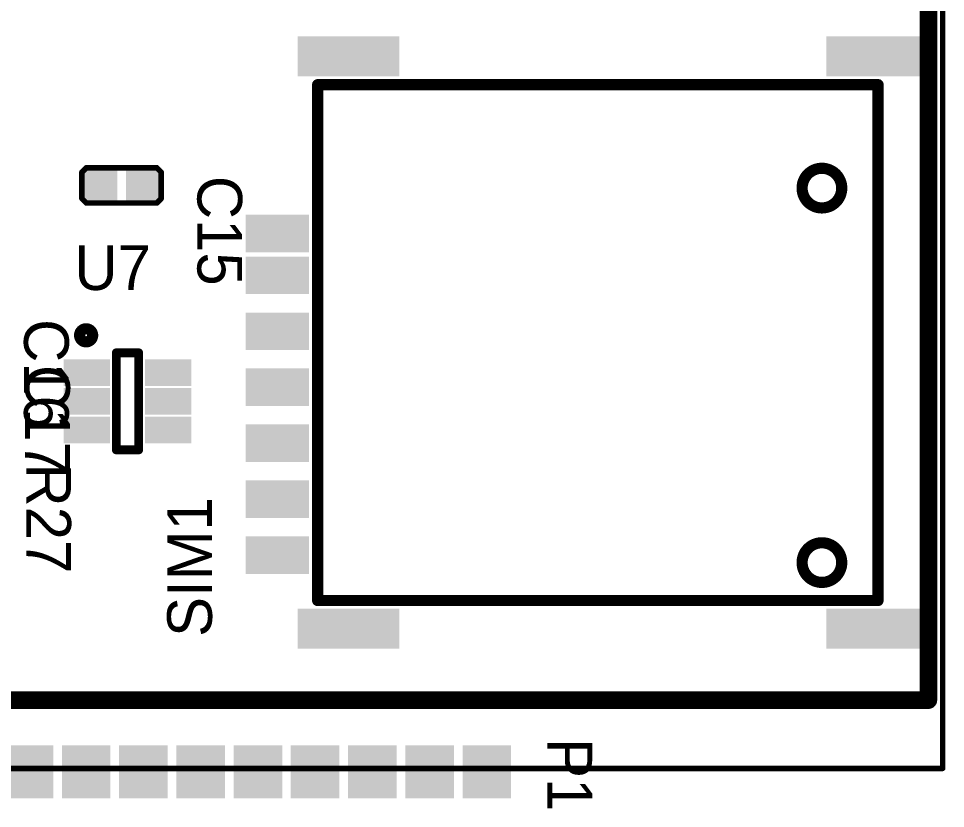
# Model space of a CAD drawing. Extents: x 2.68 to 4.92, y 2.73 to 4.69.
# Drawn here: x 4.018 to 4.846, y 2.732 to 3.438 of the extents above; entities that cross this region are included whole.
import ezdxf

# ---------------------------------------------------------------- set-up
doc = ezdxf.new("R2010")
doc.units = 0
doc.layers.get('0').update_dxf_attribs({"linetype": 'CONTINUOUS'})
for name, color, linetype in [('BOTTOMLAYER', 5, 'CONTINUOUS'), ('BOTTOMSOLDER', 6, 'CONTINUOUS'), ('MECHANICAL1', 6, 'CONTINUOUS'), ('MULTILAYER', 9, 'CONTINUOUS'), ('TOPLAYER', 1, 'CONTINUOUS'), ('TOPOVERLAY', 2, 'CONTINUOUS'), ('TOPPASTE', 8, 'CONTINUOUS'), ('TOPSOLDER', 216, 'CONTINUOUS')]:
    doc.layers.add(name, color=color, linetype=linetype)

# ---------------------------------------------------------------- blocks, each defined once
blk = doc.blocks.new('0402C_18')
at = {"layer": 'TOPLAYER'}
for points in [[(-0.01181, -0.01181), (0.01181, -0.01181), (-0.01181, 0.01181), (0.01181, 0.01181)], [(0.02756, -0.01181), (0.05118, -0.01181), (0.02756, 0.01181), (0.05118, 0.01181)]]:
    blk.add_solid(points, dxfattribs=at)
at = {"layer": 'TOPOVERLAY', "const_width": 0.005}
for points in [[(-0.01575, 0.01181), (-0.01181, 0.01575)], [(-0.01181, 0.01575), (0.05118, 0.01575)], [(0.05118, 0.01575), (0.05512, 0.01181)], [(-0.01575, 0.01181), (-0.01575, 0.01181)], [(-0.01575, -0.01181), (-0.01575, 0.01181)], [(0.05512, 0.01181), (0.05512, 0.01181)], [(0.05512, -0.01181), (0.05512, 0.01181)], [(-0.01575, -0.01181), (-0.01181, -0.01575)], [(-0.01575, -0.01181), (-0.01575, -0.01181)], [(-0.01181, -0.01575), (0.05118, -0.01575)], [(0.05118, -0.01575), (0.05512, -0.01181)], [(0.05118, -0.01575), (0.05118, -0.01575)], [(0.05512, -0.01181), (0.05512, -0.01181)]]:
    blk.add_lwpolyline(points, dxfattribs=at)
at = {"layer": 'TOPOVERLAY', "const_width": 0.0025}
for points in [[(-0.01306, 0.01575, 1), (-0.01056, 0.01575, 1)], [(-0.01306, 0.01575, 1), (-0.01056, 0.01575, 1)], [(0.04993, 0.01575, 1), (0.05243, 0.01575, 1)], [(0.04993, 0.01575, 1), (0.05243, 0.01575, 1)], [(-0.017, 0.01181, 1), (-0.0145, 0.01181, 1)], [(-0.017, 0.01181, 1), (-0.0145, 0.01181, 1)], [(-0.017, 0.01181, 1), (-0.0145, 0.01181, 1)], [(-0.017, 0.01181, 1), (-0.0145, 0.01181, 1)], [(0.05387, 0.01181, 1), (0.05637, 0.01181, 1)], [(0.05387, 0.01181, 1), (0.05637, 0.01181, 1)], [(0.05387, 0.01181, 1), (0.05637, 0.01181, 1)], [(0.05387, 0.01181, 1), (0.05637, 0.01181, 1)], [(-0.017, -0.01181, 1), (-0.0145, -0.01181, 1)], [(-0.017, -0.01181, 1), (-0.0145, -0.01181, 1)], [(-0.017, -0.01181, 1), (-0.0145, -0.01181, 1)], [(-0.017, -0.01181, 1), (-0.0145, -0.01181, 1)], [(-0.01306, -0.01575, 1), (-0.01056, -0.01575, 1)], [(-0.01306, -0.01575, 1), (-0.01056, -0.01575, 1)], [(0.04993, -0.01575, 1), (0.05243, -0.01575, 1)], [(0.04993, -0.01575, 1), (0.05243, -0.01575, 1)], [(0.04993, -0.01575, 1), (0.05243, -0.01575, 1)], [(0.04993, -0.01575, 1), (0.05243, -0.01575, 1)], [(0.05387, -0.01181, 1), (0.05637, -0.01181, 1)], [(0.05387, -0.01181, 1), (0.05637, -0.01181, 1)], [(0.05387, -0.01181, 1), (0.05637, -0.01181, 1)], [(0.05387, -0.01181, 1), (0.05637, -0.01181, 1)]]:
    blk.add_lwpolyline(points, format="xyb", close=True, dxfattribs=at)
at = {"layer": 'TOPPASTE'}
for points in [[(-0.01181, -0.01181), (0.01181, -0.01181), (-0.01181, 0.01181), (0.01181, 0.01181)], [(0.02756, -0.01181), (0.05118, -0.01181), (0.02756, 0.01181), (0.05118, 0.01181)]]:
    blk.add_solid(points, dxfattribs=at)
at = {"layer": 'TOPSOLDER'}
for points in [[(-0.01581, -0.01581), (0.01581, -0.01581), (-0.01581, 0.01581), (0.01581, 0.01581)], [(0.02356, -0.01581), (0.05518, -0.01581), (0.02356, 0.01581), (0.05518, 0.01581)]]:
    blk.add_solid(points, dxfattribs=at)
blk = doc.blocks.new('_____________36')
at = {"layer": 'BOTTOMLAYER'}
for points in [[(0.64764, -0.02269), (0.68307, -0.02269), (0.64764, 0.01668), (0.68307, 0.01668)], [(0.69882, -0.02269), (0.73425, -0.02269), (0.69882, 0.01668), (0.73425, 0.01668)], [(0.75, -0.02269), (0.78543, -0.02269), (0.75, 0.01668), (0.78543, 0.01668)], [(0.80118, -0.02269), (0.83661, -0.02269), (0.80118, 0.01668), (0.83661, 0.01668)], [(0.85236, -0.02269), (0.8878, -0.02269), (0.85236, 0.01668), (0.8878, 0.01668)], [(0.90354, -0.02269), (0.93898, -0.02269), (0.90354, 0.01668), (0.93898, 0.01668)], [(0.95472, -0.02269), (0.99016, -0.02269), (0.95472, 0.01668), (0.99016, 0.01668)], [(1.00591, -0.02269), (1.04134, -0.02269), (1.00591, 0.01668), (1.04134, 0.01668)], [(1.05709, -0.02269), (1.09252, -0.02269), (1.05709, 0.01668), (1.09252, 0.01668)]]:
    blk.add_solid(points, dxfattribs=at)
at = {"layer": 'BOTTOMSOLDER'}
for points in [[(0.64364, -0.02669), (0.68707, -0.02669), (0.64364, 0.02068), (0.68707, 0.02068)], [(0.69482, -0.02669), (0.73825, -0.02669), (0.69482, 0.02068), (0.73825, 0.02068)], [(0.746, -0.02669), (0.78943, -0.02669), (0.746, 0.02068), (0.78943, 0.02068)], [(0.79718, -0.02669), (0.84061, -0.02669), (0.79718, 0.02068), (0.84061, 0.02068)], [(0.84836, -0.02669), (0.8918, -0.02669), (0.84836, 0.02068), (0.8918, 0.02068)], [(0.89954, -0.02669), (0.94298, -0.02669), (0.89954, 0.02068), (0.94298, 0.02068)], [(0.95072, -0.02669), (0.99416, -0.02669), (0.95072, 0.02068), (0.99416, 0.02068)], [(1.00191, -0.02669), (1.04534, -0.02669), (1.00191, 0.02068), (1.04534, 0.02068)], [(1.05309, -0.02669), (1.09652, -0.02669), (1.05309, 0.02068), (1.09652, 0.02068)]]:
    blk.add_solid(points, dxfattribs=at)
at = {"layer": 'MULTILAYER'}
for points in [[(0.64764, -0.02269), (0.68307, -0.02269), (0.64764, 0.01668), (0.68307, 0.01668)], [(0.69882, -0.02269), (0.73425, -0.02269), (0.69882, 0.01668), (0.73425, 0.01668)], [(0.75, -0.02269), (0.78543, -0.02269), (0.75, 0.01668), (0.78543, 0.01668)], [(0.80118, -0.02269), (0.83661, -0.02269), (0.80118, 0.01668), (0.83661, 0.01668)], [(0.85236, -0.02269), (0.8878, -0.02269), (0.85236, 0.01668), (0.8878, 0.01668)], [(0.90354, -0.02269), (0.93898, -0.02269), (0.90354, 0.01668), (0.93898, 0.01668)], [(0.95472, -0.02269), (0.99016, -0.02269), (0.95472, 0.01668), (0.99016, 0.01668)], [(1.00591, -0.02269), (1.04134, -0.02269), (1.00591, 0.01668), (1.04134, 0.01668)], [(1.05709, -0.02269), (1.09252, -0.02269), (1.05709, 0.01668), (1.09252, 0.01668)]]:
    blk.add_solid(points, dxfattribs=at)
at = {"layer": 'TOPLAYER'}
for points in [[(0.64764, -0.02269), (0.68307, -0.02269), (0.64764, 0.01668), (0.68307, 0.01668)], [(0.69882, -0.02269), (0.73425, -0.02269), (0.69882, 0.01668), (0.73425, 0.01668)], [(0.75, -0.02269), (0.78543, -0.02269), (0.75, 0.01668), (0.78543, 0.01668)], [(0.80118, -0.02269), (0.83661, -0.02269), (0.80118, 0.01668), (0.83661, 0.01668)], [(0.85236, -0.02269), (0.8878, -0.02269), (0.85236, 0.01668), (0.8878, 0.01668)], [(0.90354, -0.02269), (0.93898, -0.02269), (0.90354, 0.01668), (0.93898, 0.01668)], [(0.95472, -0.02269), (0.99016, -0.02269), (0.95472, 0.01668), (0.99016, 0.01668)], [(1.00591, -0.02269), (1.04134, -0.02269), (1.00591, 0.01668), (1.04134, 0.01668)], [(1.05709, -0.02269), (1.09252, -0.02269), (1.05709, 0.01668), (1.09252, 0.01668)]]:
    blk.add_solid(points, dxfattribs=at)
at = {"layer": 'TOPSOLDER'}
for points in [[(0.64364, -0.02669), (0.68707, -0.02669), (0.64364, 0.02068), (0.68707, 0.02068)], [(0.69482, -0.02669), (0.73825, -0.02669), (0.69482, 0.02068), (0.73825, 0.02068)], [(0.746, -0.02669), (0.78943, -0.02669), (0.746, 0.02068), (0.78943, 0.02068)], [(0.79718, -0.02669), (0.84061, -0.02669), (0.79718, 0.02068), (0.84061, 0.02068)], [(0.84836, -0.02669), (0.8918, -0.02669), (0.84836, 0.02068), (0.8918, 0.02068)], [(0.89954, -0.02669), (0.94298, -0.02669), (0.89954, 0.02068), (0.94298, 0.02068)], [(0.95072, -0.02669), (0.99416, -0.02669), (0.95072, 0.02068), (0.99416, 0.02068)], [(1.00191, -0.02669), (1.04534, -0.02669), (1.00191, 0.02068), (1.04534, 0.02068)], [(1.05309, -0.02669), (1.09652, -0.02669), (1.05309, 0.02068), (1.09652, 0.02068)]]:
    blk.add_solid(points, dxfattribs=at)
blk = doc.blocks.new('N____SIM_78')
at = {"layer": 'MECHANICAL1'}
for points, const_width in [([(-0.27638, -0.48681, 1), (-0.31181, -0.48681, 1)], 0.01), ([(0.05827, -0.48681, 1), (0.02283, -0.48681, 1)], 0.01), ([(-0.31431, -0.48681, 1), (-0.30931, -0.48681, 1)], 0.005), ([(-0.27888, -0.48681, 1), (-0.27388, -0.48681, 1)], 0.005), ([(0.02033, -0.48681, 1), (0.02533, -0.48681, 1)], 0.005), ([(0.05577, -0.48681, 1), (0.06077, -0.48681, 1)], 0.005)]:
    blk.add_lwpolyline(points, format="xyb", close=True, dxfattribs=dict(at, const_width=const_width))
at = {"layer": 'TOPLAYER'}
for points in [[(-0.27461, 0.02421), (-0.3002, 0.02421), (-0.27461, -0.02421), (-0.3002, -0.02421)], [(-0.22461, 0.02421), (-0.2502, 0.02421), (-0.22461, -0.02421), (-0.2502, -0.02421)], [(-0.17461, 0.02421), (-0.2002, 0.02421), (-0.17461, -0.02421), (-0.2002, -0.02421)], [(-0.12461, 0.02421), (-0.1502, 0.02421), (-0.12461, -0.02421), (-0.1502, -0.02421)], [(-0.07461, 0.02421), (-0.1002, 0.02421), (-0.07461, -0.02421), (-0.1002, -0.02421)], [(-0.02461, 0.02421), (-0.0502, 0.02421), (-0.02461, -0.02421), (-0.0502, -0.02421)], [(0.0128, 0.02421), (-0.0128, 0.02421), (0.0128, -0.02421), (-0.0128, -0.02421)], [(-0.36693, -0.10492), (-0.33937, -0.10492), (-0.36693, -0.02224), (-0.33937, -0.02224)], [(0.14449, -0.10492), (0.17205, -0.10492), (0.14449, -0.02224), (0.17205, -0.02224)], [(-0.36693, -0.57736), (-0.33937, -0.57736), (-0.36693, -0.49469), (-0.33937, -0.49469)], [(0.14449, -0.57736), (0.17205, -0.57736), (0.14449, -0.49469), (0.17205, -0.49469)]]:
    blk.add_solid(points, dxfattribs=at)
at = {"layer": 'TOPOVERLAY', "const_width": 0.01}
for points in [[(-0.328, -0.036), (-0.328, -0.537)], [(-0.328, -0.036), (0.133, -0.036)], [(0.133, -0.036), (0.133, -0.537)], [(-0.328, -0.537), (0.133, -0.537)]]:
    blk.add_lwpolyline(points, dxfattribs=at)
at = {"layer": 'TOPOVERLAY', "const_width": 0.005}
for points in [[(-0.3305, -0.036, 1), (-0.3255, -0.036, 1)], [(-0.3305, -0.036, 1), (-0.3255, -0.036, 1)], [(0.1305, -0.036, 1), (0.1355, -0.036, 1)], [(0.1305, -0.036, 1), (0.1355, -0.036, 1)], [(-0.3305, -0.537, 1), (-0.3255, -0.537, 1)], [(-0.3305, -0.537, 1), (-0.3255, -0.537, 1)], [(0.1305, -0.537, 1), (0.1355, -0.537, 1)], [(0.1305, -0.537, 1), (0.1355, -0.537, 1)]]:
    blk.add_lwpolyline(points, format="xyb", close=True, dxfattribs=at)
at = {"layer": 'TOPPASTE'}
for points in [[(-0.27461, 0.02421), (-0.3002, 0.02421), (-0.27461, -0.02421), (-0.3002, -0.02421)], [(-0.22461, 0.02421), (-0.2502, 0.02421), (-0.22461, -0.02421), (-0.2502, -0.02421)], [(-0.17461, 0.02421), (-0.2002, 0.02421), (-0.17461, -0.02421), (-0.2002, -0.02421)], [(-0.12461, 0.02421), (-0.1502, 0.02421), (-0.12461, -0.02421), (-0.1502, -0.02421)], [(-0.07461, 0.02421), (-0.1002, 0.02421), (-0.07461, -0.02421), (-0.1002, -0.02421)], [(-0.02461, 0.02421), (-0.0502, 0.02421), (-0.02461, -0.02421), (-0.0502, -0.02421)], [(0.0128, 0.02421), (-0.0128, 0.02421), (0.0128, -0.02421), (-0.0128, -0.02421)], [(-0.36693, -0.10492), (-0.33937, -0.10492), (-0.36693, -0.02224), (-0.33937, -0.02224)], [(0.14449, -0.10492), (0.17205, -0.10492), (0.14449, -0.02224), (0.17205, -0.02224)], [(-0.36693, -0.57736), (-0.33937, -0.57736), (-0.36693, -0.49469), (-0.33937, -0.49469)], [(0.14449, -0.57736), (0.17205, -0.57736), (0.14449, -0.49469), (0.17205, -0.49469)]]:
    blk.add_solid(points, dxfattribs=at)
at = {"layer": 'TOPSOLDER'}
for points in [[(-0.27061, 0.02821), (-0.3042, 0.02821), (-0.27061, -0.02821), (-0.3042, -0.02821)], [(-0.22061, 0.02821), (-0.2542, 0.02821), (-0.22061, -0.02821), (-0.2542, -0.02821)], [(-0.17061, 0.02821), (-0.2042, 0.02821), (-0.17061, -0.02821), (-0.2042, -0.02821)], [(-0.12061, 0.02821), (-0.1542, 0.02821), (-0.12061, -0.02821), (-0.1542, -0.02821)], [(-0.07061, 0.02821), (-0.1042, 0.02821), (-0.07061, -0.02821), (-0.1042, -0.02821)], [(-0.02061, 0.02821), (-0.0542, 0.02821), (-0.02061, -0.02821), (-0.0542, -0.02821)], [(0.0168, 0.02821), (-0.0168, 0.02821), (0.0168, -0.02821), (-0.0168, -0.02821)], [(-0.37093, -0.10892), (-0.33537, -0.10892), (-0.37093, -0.01824), (-0.33537, -0.01824)], [(0.14049, -0.10892), (0.17605, -0.10892), (0.14049, -0.01824), (0.17605, -0.01824)], [(-0.37093, -0.58136), (-0.33537, -0.58136), (-0.37093, -0.49069), (-0.33537, -0.49069)], [(0.14049, -0.58136), (0.17605, -0.58136), (0.14049, -0.49069), (0.17605, -0.49069)]]:
    blk.add_solid(points, dxfattribs=at)
blk = doc.blocks.new('SC70_6L_84')
at = {"layer": 'TOPLAYER'}
for points in [[(-0.05315, 0.01772), (-0.01969, 0.01772), (-0.05315, 0.03346), (-0.01969, 0.03346)], [(0.01969, 0.01772), (0.05315, 0.01772), (0.01969, 0.03346), (0.05315, 0.03346)], [(-0.05315, -0.00787), (-0.01969, -0.00787), (-0.05315, 0.00787), (-0.01969, 0.00787)], [(0.01969, -0.00787), (0.05315, -0.00787), (0.01969, 0.00787), (0.05315, 0.00787)], [(-0.05315, -0.03346), (-0.01969, -0.03346), (-0.05315, -0.01772), (-0.01969, -0.01772)], [(0.01969, -0.03346), (0.05315, -0.03346), (0.01969, -0.01772), (0.05315, -0.01772)]]:
    blk.add_solid(points, dxfattribs=at)
at = {"layer": 'TOPOVERLAY'}
for points, const_width in [([(-0.03117, 0.059, 1), (-0.04283, 0.059, 1)], 0.01), ([(-0.04533, 0.059, 1), (-0.04033, 0.059, 1)], 0.005), ([(-0.03367, 0.059, 1), (-0.02867, 0.059, 1)], 0.005), ([(-0.012, 0.04331, 1), (-0.008, 0.04331, 1)], 0.004), ([(-0.012, 0.04331, 1), (-0.008, 0.04331, 1)], 0.004), ([(0.008, 0.04331, 1), (0.012, 0.04331, 1)], 0.004), ([(0.008, 0.04331, 1), (0.012, 0.04331, 1)], 0.004), ([(-0.012, -0.04331, 1), (-0.008, -0.04331, 1)], 0.004), ([(-0.012, -0.04331, 1), (-0.008, -0.04331, 1)], 0.004), ([(0.008, -0.04331, 1), (0.012, -0.04331, 1)], 0.004), ([(0.008, -0.04331, 1), (0.012, -0.04331, 1)], 0.004)]:
    blk.add_lwpolyline(points, format="xyb", close=True, dxfattribs=dict(at, const_width=const_width))
at = {"layer": 'TOPOVERLAY', "const_width": 0.008}
for points in [[(-0.01, 0.04331), (0.01, 0.04331)], [(-0.01, -0.04331), (-0.01, 0.04331)], [(0.01, -0.04331), (0.01, 0.04331)], [(-0.01, -0.04331), (0.01, -0.04331)]]:
    blk.add_lwpolyline(points, dxfattribs=at)
at = {"layer": 'TOPPASTE'}
for points in [[(-0.05315, 0.01772), (-0.01969, 0.01772), (-0.05315, 0.03346), (-0.01969, 0.03346)], [(0.01969, 0.01772), (0.05315, 0.01772), (0.01969, 0.03346), (0.05315, 0.03346)], [(-0.05315, -0.00787), (-0.01969, -0.00787), (-0.05315, 0.00787), (-0.01969, 0.00787)], [(0.01969, -0.00787), (0.05315, -0.00787), (0.01969, 0.00787), (0.05315, 0.00787)], [(-0.05315, -0.03346), (-0.01969, -0.03346), (-0.05315, -0.01772), (-0.01969, -0.01772)], [(0.01969, -0.03346), (0.05315, -0.03346), (0.01969, -0.01772), (0.05315, -0.01772)]]:
    blk.add_solid(points, dxfattribs=at)
at = {"layer": 'TOPSOLDER'}
for points in [[(-0.05715, 0.01372), (-0.01569, 0.01372), (-0.05715, 0.03746), (-0.01569, 0.03746)], [(0.01569, 0.01372), (0.05715, 0.01372), (0.01569, 0.03746), (0.05715, 0.03746)], [(-0.05715, -0.01187), (-0.01569, -0.01187), (-0.05715, 0.01187), (-0.01569, 0.01187)], [(0.01569, -0.01187), (0.05715, -0.01187), (0.01569, 0.01187), (0.05715, 0.01187)], [(-0.05715, -0.03746), (-0.01569, -0.03746), (-0.05715, -0.01372), (-0.01569, -0.01372)], [(0.01569, -0.03746), (0.05715, -0.03746), (0.01569, -0.01372), (0.05715, -0.01372)]]:
    blk.add_solid(points, dxfattribs=at)

msp = doc.modelspace()

# ---------------------------------------------------------------- linework, layer by layer
at = {"layer": 'MECHANICAL1', "const_width": 0.005}
for points in [[(4.84376, 2.768), (4.84376, 4.65776)], [(2.954, 2.768), (4.84376, 2.768)]]:
    msp.add_lwpolyline(points, dxfattribs=at)
at = {"layer": 'MECHANICAL1', "const_width": 0.0025}
msp.add_lwpolyline([(4.84251, 2.768, 1), (4.84501, 2.768, 1)], format="xyb", close=True, dxfattribs=at)
msp.add_lwpolyline([(4.84251, 2.768, 1), (4.84501, 2.768, 1)], format="xyb", close=True, dxfattribs=at)
at = {"layer": 'TOPSOLDER', "const_width": 0.01575}
for points in [[(4.831, 2.829), (4.831, 4.60466)], [(2.967, 2.829), (4.831, 2.829)]]:
    msp.add_lwpolyline(points, dxfattribs=at)
at = {"layer": 'TOPSOLDER', "const_width": 0.00787}
msp.add_lwpolyline([(4.82706, 2.829, 1), (4.83494, 2.829, 1)], format="xyb", close=True, dxfattribs=at)
msp.add_lwpolyline([(4.82706, 2.829, 1), (4.83494, 2.829, 1)], format="xyb", close=True, dxfattribs=at)

# ---------------------------------------------------------------- block references
for name, p, rotation in [('N____SIM_78', (4.249, 3.246), 90), ('0402C_18', (4.09, 3.289), 360), ('_____________36', (3.36148, 2.768), 360)]:
    msp.add_blockref(name, p, dxfattribs=dict(rotation=rotation))
msp.add_blockref('SC70_6L_84', (4.115, 3.096))

# ---------------------------------------------------------------- texts
at = {"layer": 'TOPOVERLAY'}
for s, rotation, p in [('C15', 270, (4.1775, 3.2975)), ('C16', 270, (4.0225, 3.1695)), ('C17', 270, (4.0235, 3.1285)), ('R27', 270, (4.0245, 3.0405)), ('SIM1', 90, (4.1905, 2.8855)), ('P1', 270, (4.49048, 2.795))]:
    msp.add_text(s, height=0.04, rotation=rotation, dxfattribs=at).set_placement(p)
msp.add_text('U7', height=0.04, dxfattribs=at).set_placement((4.0675, 3.1955))

doc.saveas('drawing.dxf')
